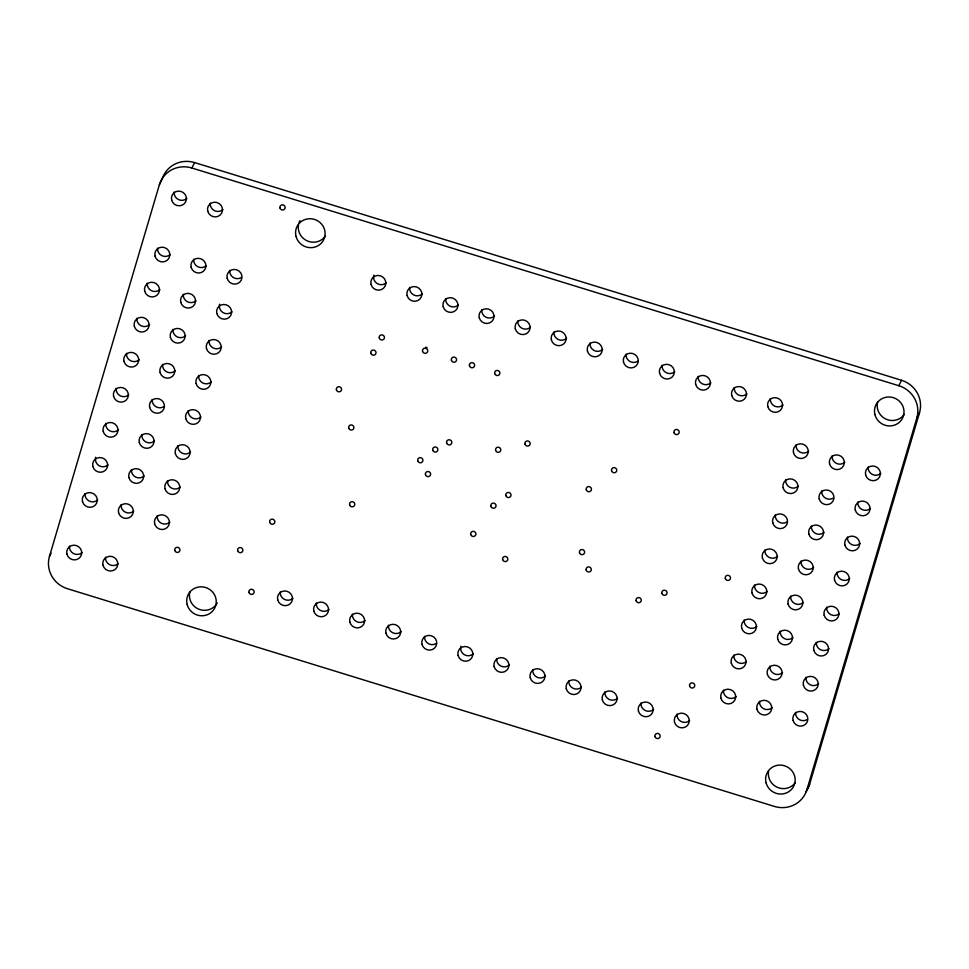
<?xml version="1.0" encoding="UTF-8"?>
<svg xmlns="http://www.w3.org/2000/svg" width="969" height="969" viewBox="0 0 969 969"><rect width="100%" height="100%" fill="white"/><g stroke="black" fill="none" stroke-linecap="round" stroke-linejoin="round"><path stroke-width="1.45" d="M809.636 784.212L806.923 789.65A26.442 25.569 26.5 0 1 774.425 806.426L67.455 588.716A26.442 25.569 26.5 0 1 49.467 556.4L159.364 184.788L162.077 179.35A26.442 25.569 26.5 0 1 194.575 162.574L901.545 380.284A26.442 25.569 26.5 0 1 919.533 412.6L809.636 784.212A26.442 25.569 26.5 0 1 805.966 791.697M806.923 789.65L916.819 418.039L919.533 412.6M159.364 184.788A26.442 25.569 26.5 0 1 191.862 168.012L194.575 162.574M49.467 556.4L51.091 553.142M916.819 418.039A26.442 25.569 26.5 0 0 898.832 385.723L901.545 380.284M191.862 168.012L898.832 385.723M904.198 414.466A14.874 14.378 26.5 0 1 877.757 401.651M795.343 782.577A14.874 14.378 26.5 0 1 768.562 771.191M325.281 236.182A14.874 14.378 26.5 0 1 298.5 224.808M298.852 223.379A14.874 14.378 26.5 0 1 300.002 220.617M217.238 602.997A14.874 14.378 26.5 0 1 189.985 591.49M427.099 347.786A2.653 2.556 26.5 0 1 425.924 347.072M222.918 209.558A7.558 7.304 26.5 0 1 210.249 203.139M186.847 198.451A7.558 7.304 26.5 0 1 174.178 192.032M118.218 563.643A7.558 7.304 26.5 0 1 105.536 557.236M82.147 552.536A7.558 7.304 26.5 0 1 69.465 546.128M880.833 473.356A7.558 7.304 26.5 0 1 868.163 466.949M844.762 462.249A7.558 7.304 26.5 0 1 832.092 455.842M870.465 508.422A7.558 7.304 26.5 0 1 857.795 502.003M833.388 498.078A7.558 7.304 26.5 0 1 821.724 490.895M860.097 543.476A7.558 7.304 26.5 0 1 847.427 537.068M824.025 532.369A7.558 7.304 26.5 0 1 811.356 525.949M849.728 578.529A7.558 7.304 26.5 0 1 837.059 572.122M813.657 567.422A7.558 7.304 26.5 0 1 800.988 561.015M839.36 613.595A7.558 7.304 26.5 0 1 826.69 607.175M803.289 602.488A7.558 7.304 26.5 0 1 790.619 596.068M828.992 648.649A7.558 7.304 26.5 0 1 816.322 642.241M792.933 637.541A7.558 7.304 26.5 0 1 780.251 631.134M818.635 683.702A7.558 7.304 26.5 0 1 805.954 677.295M782.564 672.595A7.558 7.304 26.5 0 1 769.883 666.188M807.262 719.543A7.558 7.304 26.5 0 1 795.585 712.348M772.196 707.661A7.558 7.304 26.5 0 1 759.514 701.241M241.402 277.534A7.558 7.304 26.5 0 1 229.726 270.339M232.039 311.812A7.558 7.304 26.5 0 1 219.612 304.169M221.671 346.878A7.558 7.304 26.5 0 1 209.001 340.458M211.303 381.931A7.558 7.304 26.5 0 1 198.633 375.524M200.934 416.985A7.558 7.304 26.5 0 1 188.265 410.577M190.566 452.051A7.558 7.304 26.5 0 1 177.896 445.631M180.198 487.104A7.558 7.304 26.5 0 1 167.528 480.697M169.829 522.17A7.558 7.304 26.5 0 1 157.16 515.75M206.336 265.651A7.558 7.304 26.5 0 1 193.655 259.232M195.968 300.705A7.558 7.304 26.5 0 1 183.298 294.297M185.6 335.771A7.558 7.304 26.5 0 1 172.93 329.351M175.232 370.824A7.558 7.304 26.5 0 1 162.562 364.417M163.858 406.653A7.558 7.304 26.5 0 1 152.194 399.47M154.495 440.943A7.558 7.304 26.5 0 1 141.825 434.524M144.127 475.997A7.558 7.304 26.5 0 1 131.457 469.59M133.758 511.063A7.558 7.304 26.5 0 1 121.089 504.643M170.265 254.544A7.558 7.304 26.5 0 1 157.596 248.125M159.897 289.598A7.558 7.304 26.5 0 1 147.227 283.19M149.529 324.663A7.558 7.304 26.5 0 1 136.859 318.244M139.161 359.717A7.558 7.304 26.5 0 1 126.491 353.31M128.792 394.771A7.558 7.304 26.5 0 1 116.123 388.363M118.424 429.836A7.558 7.304 26.5 0 1 105.754 423.417M108.056 464.89A7.558 7.304 26.5 0 1 95.64 457.235M97.699 499.956A7.558 7.304 26.5 0 1 85.018 493.536M386.231 282.803A7.558 7.304 26.5 0 1 373.804 275.148M292.917 598.321A7.558 7.304 26.5 0 1 280.247 591.902M808.691 451.142A7.558 7.304 26.5 0 1 796.021 444.735M422.302 293.91A7.558 7.304 26.5 0 1 409.621 287.49M328.988 609.428A7.558 7.304 26.5 0 1 316.318 603.009M798.323 486.208A7.558 7.304 26.5 0 1 785.653 479.788M458.361 305.017A7.558 7.304 26.5 0 1 445.692 298.597M365.059 620.535A7.558 7.304 26.5 0 1 352.389 614.116M786.949 522.037A7.558 7.304 26.5 0 1 775.285 514.842M494.432 316.124A7.558 7.304 26.5 0 1 481.763 309.705M401.13 631.643A7.558 7.304 26.5 0 1 388.46 625.235M777.598 556.315A7.558 7.304 26.5 0 1 764.916 549.908M530.503 327.231A7.558 7.304 26.5 0 1 517.834 320.812M436.195 643.525A7.558 7.304 26.5 0 1 424.531 636.342M767.23 591.381A7.558 7.304 26.5 0 1 754.548 584.961M566.574 338.338A7.558 7.304 26.5 0 1 553.905 331.919M473.272 653.857A7.558 7.304 26.5 0 1 460.844 646.202M756.862 626.434A7.558 7.304 26.5 0 1 744.18 620.027M602.645 349.446A7.558 7.304 26.5 0 1 589.976 343.026M509.343 664.964A7.558 7.304 26.5 0 1 496.661 658.557M746.493 661.488A7.558 7.304 26.5 0 1 733.812 655.08M637.711 361.316A7.558 7.304 26.5 0 1 626.035 354.133M545.414 676.071A7.558 7.304 26.5 0 1 532.732 669.664M736.125 696.554A7.558 7.304 26.5 0 1 723.455 690.134M674.787 371.66A7.558 7.304 26.5 0 1 662.106 365.24M581.473 687.178A7.558 7.304 26.5 0 1 568.803 680.771M710.858 382.767A7.558 7.304 26.5 0 1 698.177 376.347M617.544 698.286A7.558 7.304 26.5 0 1 604.874 691.878M746.917 393.874A7.558 7.304 26.5 0 1 734.248 387.455M653.615 709.393A7.558 7.304 26.5 0 1 640.945 702.985M782.988 404.981A7.558 7.304 26.5 0 1 770.319 398.562M689.686 720.5A7.558 7.304 26.5 0 1 677.016 714.092M170.387 337.357A7.558 7.304 26.5 0 0 182.887 341.209A7.558 7.304 26.5 0 0 179.75 328.77A7.558 7.304 26.5 0 0 170.387 337.357M248.948 592.398A2.653 2.556 26.5 0 0 253.321 593.743A2.653 2.556 26.5 0 0 252.231 589.382A2.653 2.556 26.5 0 0 248.948 592.398M269.685 522.279A2.653 2.556 26.5 0 0 274.057 523.623A2.653 2.556 26.5 0 0 272.955 519.263A2.653 2.556 26.5 0 0 269.685 522.279M180.755 302.304A7.558 7.304 26.5 0 0 193.255 306.143A7.558 7.304 26.5 0 0 190.118 293.704A7.558 7.304 26.5 0 0 180.755 302.304M659.574 373.247A7.558 7.304 26.5 0 0 672.074 377.098A7.558 7.304 26.5 0 0 668.937 364.659A7.558 7.304 26.5 0 0 659.574 373.247M767.351 674.194A7.558 7.304 26.5 0 0 779.851 678.046A7.558 7.304 26.5 0 0 776.714 665.594A7.558 7.304 26.5 0 0 767.351 674.194M720.912 698.14A7.558 7.304 26.5 0 0 733.412 701.992A7.558 7.304 26.5 0 0 730.275 689.553A7.558 7.304 26.5 0 0 720.912 698.14M495.607 450.319A2.653 2.556 26.5 0 0 499.98 451.675A2.653 2.556 26.5 0 0 498.878 447.315A2.653 2.556 26.5 0 0 495.607 450.319M793.054 720.355A7.558 7.304 26.5 0 0 805.554 724.206A7.558 7.304 26.5 0 0 802.417 711.767A7.558 7.304 26.5 0 0 793.054 720.355M874.91 414.575A14.874 14.378 26.5 0 0 899.511 422.145A14.874 14.378 26.5 0 0 893.333 397.665A14.874 14.378 26.5 0 0 874.91 414.575M766.055 782.686A14.874 14.378 26.5 0 0 790.656 790.256A14.874 14.378 26.5 0 0 784.478 765.764A14.874 14.378 26.5 0 0 766.055 782.686M295.993 236.303A14.874 14.378 26.5 0 0 320.594 243.873A14.874 14.378 26.5 0 0 314.416 219.382A14.874 14.378 26.5 0 0 295.993 236.303M187.138 604.414A14.874 14.378 26.5 0 0 211.739 611.984A14.874 14.378 26.5 0 0 205.561 587.493A14.874 14.378 26.5 0 0 187.138 604.414M586.148 570.002A2.653 2.556 26.5 0 0 590.521 571.347A2.653 2.556 26.5 0 0 589.418 566.998A2.653 2.556 26.5 0 0 586.148 570.002M661.888 593.331A2.653 2.556 26.5 0 0 666.272 594.675A2.653 2.556 26.5 0 0 665.17 590.315A2.653 2.556 26.5 0 0 661.888 593.331M689.577 686.004A2.653 2.556 26.5 0 0 693.961 687.36A2.653 2.556 26.5 0 0 692.859 683A2.653 2.556 26.5 0 0 689.577 686.004M494.699 373.537A2.653 2.556 26.5 0 0 499.071 374.894A2.653 2.556 26.5 0 0 497.969 370.533A2.653 2.556 26.5 0 0 494.699 373.537M470.716 534.464A2.653 2.556 26.5 0 0 475.101 535.809A2.653 2.556 26.5 0 0 473.998 531.448A2.653 2.556 26.5 0 0 470.716 534.464M349.615 504.813A2.653 2.556 26.5 0 0 354 506.169A2.653 2.556 26.5 0 0 352.898 501.809A2.653 2.556 26.5 0 0 349.615 504.813M611.56 470.728A2.653 2.556 26.5 0 0 615.945 472.085A2.653 2.556 26.5 0 0 614.843 467.724A2.653 2.556 26.5 0 0 611.56 470.728M524.992 444.068A2.653 2.556 26.5 0 0 529.377 445.425A2.653 2.556 26.5 0 0 528.275 441.065A2.653 2.556 26.5 0 0 524.992 444.068M348.707 428.032A2.653 2.556 26.5 0 0 353.091 429.388A2.653 2.556 26.5 0 0 351.989 425.028A2.653 2.556 26.5 0 0 348.707 428.032M370.836 353.201A2.653 2.556 26.5 0 0 375.221 354.545A2.653 2.556 26.5 0 0 374.119 350.184A2.653 2.556 26.5 0 0 370.836 353.201M279.98 207.972A2.653 2.556 26.5 0 0 284.365 209.316A2.653 2.556 26.5 0 0 283.263 204.956A2.653 2.556 26.5 0 0 279.98 207.972M674 432.586A2.653 2.556 26.5 0 0 678.385 433.93A2.653 2.556 26.5 0 0 677.283 429.57A2.653 2.556 26.5 0 0 674 432.586M425.452 474.616A2.653 2.556 26.5 0 0 429.824 475.973A2.653 2.556 26.5 0 0 428.734 471.612A2.653 2.556 26.5 0 0 425.452 474.616M379.279 337.999A2.653 2.556 26.5 0 0 383.651 339.344A2.653 2.556 26.5 0 0 382.549 334.983A2.653 2.556 26.5 0 0 379.279 337.999M417.736 460.772A2.653 2.556 26.5 0 0 422.121 462.116A2.653 2.556 26.5 0 0 421.018 457.756A2.653 2.556 26.5 0 0 417.736 460.772M422.557 351.323A2.653 2.556 26.5 0 0 426.929 352.68A2.653 2.556 26.5 0 0 425.839 348.319A2.653 2.556 26.5 0 0 422.557 351.323M432.707 450.076A2.653 2.556 26.5 0 0 437.092 451.421A2.653 2.556 26.5 0 0 435.989 447.072A2.653 2.556 26.5 0 0 432.707 450.076M451.409 360.214A2.653 2.556 26.5 0 0 455.793 361.558A2.653 2.556 26.5 0 0 454.691 357.198A2.653 2.556 26.5 0 0 451.409 360.214M446.636 442.894A2.653 2.556 26.5 0 0 451.021 444.238A2.653 2.556 26.5 0 0 449.919 439.878A2.653 2.556 26.5 0 0 446.636 442.894M469.444 365.761A2.653 2.556 26.5 0 0 473.829 367.118A2.653 2.556 26.5 0 0 472.727 362.757A2.653 2.556 26.5 0 0 469.444 365.761M579.474 552.645A2.653 2.556 26.5 0 0 583.847 554.002A2.653 2.556 26.5 0 0 582.744 549.641A2.653 2.556 26.5 0 0 579.474 552.645M586.269 489.72A2.653 2.556 26.5 0 0 590.654 491.065A2.653 2.556 26.5 0 0 589.552 486.704A2.653 2.556 26.5 0 0 586.269 489.72M505.842 495.547A2.653 2.556 26.5 0 0 510.215 496.903A2.653 2.556 26.5 0 0 509.125 492.543A2.653 2.556 26.5 0 0 505.842 495.547M725.321 578.445A2.653 2.556 26.5 0 0 729.705 579.789A2.653 2.556 26.5 0 0 728.603 575.429A2.653 2.556 26.5 0 0 725.321 578.445M490.871 506.242A2.653 2.556 26.5 0 0 495.256 507.586A2.653 2.556 26.5 0 0 494.154 503.226A2.653 2.556 26.5 0 0 490.871 506.242M502.645 559.585A2.653 2.556 26.5 0 0 507.017 560.942A2.653 2.556 26.5 0 0 505.927 556.581A2.653 2.556 26.5 0 0 502.645 559.585M636.1 600.683A2.653 2.556 26.5 0 0 640.485 602.04A2.653 2.556 26.5 0 0 639.383 597.679A2.653 2.556 26.5 0 0 636.1 600.683M336.4 389.817A2.653 2.556 26.5 0 0 340.773 391.173A2.653 2.556 26.5 0 0 339.683 386.813A2.653 2.556 26.5 0 0 336.4 389.817M654.959 736.549A2.653 2.556 26.5 0 0 659.332 737.894A2.653 2.556 26.5 0 0 658.23 733.533A2.653 2.556 26.5 0 0 654.959 736.549M237.671 550.671A2.653 2.556 26.5 0 0 242.056 552.015A2.653 2.556 26.5 0 0 240.954 547.655A2.653 2.556 26.5 0 0 237.671 550.671M174.783 550.428A2.653 2.556 26.5 0 0 179.156 551.773A2.653 2.556 26.5 0 0 178.054 547.412A2.653 2.556 26.5 0 0 174.783 550.428M207.717 211.145A7.558 7.304 26.5 0 0 220.205 214.997A7.558 7.304 26.5 0 0 217.068 202.557A7.558 7.304 26.5 0 0 207.717 211.145M171.646 200.038A7.558 7.304 26.5 0 0 184.134 203.89A7.558 7.304 26.5 0 0 180.997 191.45A7.558 7.304 26.5 0 0 171.646 200.038M103.005 565.242A7.558 7.304 26.5 0 0 115.505 569.082A7.558 7.304 26.5 0 0 112.368 556.642A7.558 7.304 26.5 0 0 103.005 565.242M66.934 554.135A7.558 7.304 26.5 0 0 79.434 557.974A7.558 7.304 26.5 0 0 76.297 545.535A7.558 7.304 26.5 0 0 66.934 554.135M865.632 474.955A7.558 7.304 26.5 0 0 878.12 478.795A7.558 7.304 26.5 0 0 874.983 466.355A7.558 7.304 26.5 0 0 865.632 474.955M829.561 463.848A7.558 7.304 26.5 0 0 842.049 467.688A7.558 7.304 26.5 0 0 838.912 455.248A7.558 7.304 26.5 0 0 829.561 463.848M855.264 510.009A7.558 7.304 26.5 0 0 867.752 513.861A7.558 7.304 26.5 0 0 864.614 501.421A7.558 7.304 26.5 0 0 855.264 510.009M819.193 498.902A7.558 7.304 26.5 0 0 831.681 502.754A7.558 7.304 26.5 0 0 828.543 490.314A7.558 7.304 26.5 0 0 819.193 498.902M844.895 545.062A7.558 7.304 26.5 0 0 857.383 548.914A7.558 7.304 26.5 0 0 854.246 536.475A7.558 7.304 26.5 0 0 844.895 545.062M808.824 533.955A7.558 7.304 26.5 0 0 821.312 537.807A7.558 7.304 26.5 0 0 818.175 525.368A7.558 7.304 26.5 0 0 808.824 533.955M834.527 580.128A7.558 7.304 26.5 0 0 847.015 583.968A7.558 7.304 26.5 0 0 843.878 571.528A7.558 7.304 26.5 0 0 834.527 580.128M798.456 569.021A7.558 7.304 26.5 0 0 810.944 572.861A7.558 7.304 26.5 0 0 807.807 560.421A7.558 7.304 26.5 0 0 798.456 569.021M824.159 615.182A7.558 7.304 26.5 0 0 836.647 619.034A7.558 7.304 26.5 0 0 833.51 606.594A7.558 7.304 26.5 0 0 824.159 615.182M788.088 604.075A7.558 7.304 26.5 0 0 800.588 607.926A7.558 7.304 26.5 0 0 797.451 595.487A7.558 7.304 26.5 0 0 788.088 604.075M813.79 650.247A7.558 7.304 26.5 0 0 826.291 654.087A7.558 7.304 26.5 0 0 823.153 641.648A7.558 7.304 26.5 0 0 813.79 650.247M777.719 639.14A7.558 7.304 26.5 0 0 790.219 642.98A7.558 7.304 26.5 0 0 787.082 630.54A7.558 7.304 26.5 0 0 777.719 639.14M803.422 685.301A7.558 7.304 26.5 0 0 815.922 689.153A7.558 7.304 26.5 0 0 812.785 676.701A7.558 7.304 26.5 0 0 803.422 685.301M756.983 709.247A7.558 7.304 26.5 0 0 769.483 713.099A7.558 7.304 26.5 0 0 766.346 700.66A7.558 7.304 26.5 0 0 756.983 709.247M227.194 278.345A7.558 7.304 26.5 0 0 239.694 282.197A7.558 7.304 26.5 0 0 236.557 269.757A7.558 7.304 26.5 0 0 227.194 278.345M216.826 313.411A7.558 7.304 26.5 0 0 229.326 317.251A7.558 7.304 26.5 0 0 226.189 304.811A7.558 7.304 26.5 0 0 216.826 313.411M206.458 348.465A7.558 7.304 26.5 0 0 218.958 352.316A7.558 7.304 26.5 0 0 215.821 339.877A7.558 7.304 26.5 0 0 206.458 348.465M196.089 383.518A7.558 7.304 26.5 0 0 208.589 387.37A7.558 7.304 26.5 0 0 205.452 374.93A7.558 7.304 26.5 0 0 196.089 383.518M185.733 418.584A7.558 7.304 26.5 0 0 198.221 422.436A7.558 7.304 26.5 0 0 195.084 409.984A7.558 7.304 26.5 0 0 185.733 418.584M175.365 453.637A7.558 7.304 26.5 0 0 187.853 457.489A7.558 7.304 26.5 0 0 184.716 445.05A7.558 7.304 26.5 0 0 175.365 453.637M164.996 488.703A7.558 7.304 26.5 0 0 177.484 492.543A7.558 7.304 26.5 0 0 174.347 480.103A7.558 7.304 26.5 0 0 164.996 488.703M154.628 523.757A7.558 7.304 26.5 0 0 167.116 527.608A7.558 7.304 26.5 0 0 163.979 515.169A7.558 7.304 26.5 0 0 154.628 523.757M191.123 267.238A7.558 7.304 26.5 0 0 203.623 271.09A7.558 7.304 26.5 0 0 200.486 258.65A7.558 7.304 26.5 0 0 191.123 267.238M160.03 372.411A7.558 7.304 26.5 0 0 172.518 376.263A7.558 7.304 26.5 0 0 169.381 363.823A7.558 7.304 26.5 0 0 160.03 372.411M149.662 407.477A7.558 7.304 26.5 0 0 162.15 411.328A7.558 7.304 26.5 0 0 159.013 398.877A7.558 7.304 26.5 0 0 149.662 407.477M139.294 442.53A7.558 7.304 26.5 0 0 151.782 446.382A7.558 7.304 26.5 0 0 148.645 433.942A7.558 7.304 26.5 0 0 139.294 442.53M128.925 477.596A7.558 7.304 26.5 0 0 141.413 481.436A7.558 7.304 26.5 0 0 138.276 468.996A7.558 7.304 26.5 0 0 128.925 477.596M118.557 512.649A7.558 7.304 26.5 0 0 131.045 516.501A7.558 7.304 26.5 0 0 127.908 504.05A7.558 7.304 26.5 0 0 118.557 512.649M155.052 256.131A7.558 7.304 26.5 0 0 167.552 259.983A7.558 7.304 26.5 0 0 164.415 247.543A7.558 7.304 26.5 0 0 155.052 256.131M144.696 291.197A7.558 7.304 26.5 0 0 157.184 295.036A7.558 7.304 26.5 0 0 154.047 282.597A7.558 7.304 26.5 0 0 144.696 291.197M134.328 326.25A7.558 7.304 26.5 0 0 146.816 330.102A7.558 7.304 26.5 0 0 143.678 317.662A7.558 7.304 26.5 0 0 134.328 326.25M123.959 361.304A7.558 7.304 26.5 0 0 136.447 365.156A7.558 7.304 26.5 0 0 133.31 352.716A7.558 7.304 26.5 0 0 123.959 361.304M113.591 396.369A7.558 7.304 26.5 0 0 126.079 400.209A7.558 7.304 26.5 0 0 122.942 387.77A7.558 7.304 26.5 0 0 113.591 396.369M103.223 431.423A7.558 7.304 26.5 0 0 115.711 435.275A7.558 7.304 26.5 0 0 112.574 422.835A7.558 7.304 26.5 0 0 103.223 431.423M92.854 466.489A7.558 7.304 26.5 0 0 105.355 470.328A7.558 7.304 26.5 0 0 102.217 457.889A7.558 7.304 26.5 0 0 92.854 466.489M82.486 501.542A7.558 7.304 26.5 0 0 94.986 505.394A7.558 7.304 26.5 0 0 91.849 492.942A7.558 7.304 26.5 0 0 82.486 501.542M371.018 284.389A7.558 7.304 26.5 0 0 383.518 288.241A7.558 7.304 26.5 0 0 380.381 275.79A7.558 7.304 26.5 0 0 371.018 284.389M277.715 599.908A7.558 7.304 26.5 0 0 290.215 603.76A7.558 7.304 26.5 0 0 287.078 591.32A7.558 7.304 26.5 0 0 277.715 599.908M793.49 452.741A7.558 7.304 26.5 0 0 805.978 456.581A7.558 7.304 26.5 0 0 802.841 444.141A7.558 7.304 26.5 0 0 793.49 452.741M407.089 295.497A7.558 7.304 26.5 0 0 419.589 299.348A7.558 7.304 26.5 0 0 416.452 286.909A7.558 7.304 26.5 0 0 407.089 295.497M313.786 611.015A7.558 7.304 26.5 0 0 326.274 614.867A7.558 7.304 26.5 0 0 323.137 602.427A7.558 7.304 26.5 0 0 313.786 611.015M783.122 487.795A7.558 7.304 26.5 0 0 795.61 491.646A7.558 7.304 26.5 0 0 792.472 479.207A7.558 7.304 26.5 0 0 783.122 487.795M443.16 306.604A7.558 7.304 26.5 0 0 455.66 310.455A7.558 7.304 26.5 0 0 452.523 298.016A7.558 7.304 26.5 0 0 443.16 306.604M349.857 622.122A7.558 7.304 26.5 0 0 362.345 625.974A7.558 7.304 26.5 0 0 359.208 613.534A7.558 7.304 26.5 0 0 349.857 622.122M772.753 522.848A7.558 7.304 26.5 0 0 785.253 526.7A7.558 7.304 26.5 0 0 782.104 514.26A7.558 7.304 26.5 0 0 772.753 522.848M479.231 317.711A7.558 7.304 26.5 0 0 491.719 321.563A7.558 7.304 26.5 0 0 488.582 309.123A7.558 7.304 26.5 0 0 479.231 317.711M385.928 633.229A7.558 7.304 26.5 0 0 398.416 637.081A7.558 7.304 26.5 0 0 395.279 624.642A7.558 7.304 26.5 0 0 385.928 633.229M762.385 557.914A7.558 7.304 26.5 0 0 774.885 561.754A7.558 7.304 26.5 0 0 771.748 549.314A7.558 7.304 26.5 0 0 762.385 557.914M515.302 328.818A7.558 7.304 26.5 0 0 527.79 332.67A7.558 7.304 26.5 0 0 524.653 320.23A7.558 7.304 26.5 0 0 515.302 328.818M421.987 644.337A7.558 7.304 26.5 0 0 434.487 648.188A7.558 7.304 26.5 0 0 431.35 635.749A7.558 7.304 26.5 0 0 421.987 644.337M752.017 592.967A7.558 7.304 26.5 0 0 764.517 596.819A7.558 7.304 26.5 0 0 761.38 584.38A7.558 7.304 26.5 0 0 752.017 592.967M551.373 339.925A7.558 7.304 26.5 0 0 563.861 343.777A7.558 7.304 26.5 0 0 560.724 331.337A7.558 7.304 26.5 0 0 551.373 339.925M458.058 655.444A7.558 7.304 26.5 0 0 470.559 659.295A7.558 7.304 26.5 0 0 467.421 646.856A7.558 7.304 26.5 0 0 458.058 655.444M741.648 628.033A7.558 7.304 26.5 0 0 754.148 631.873A7.558 7.304 26.5 0 0 751.011 619.433A7.558 7.304 26.5 0 0 741.648 628.033M587.432 351.032A7.558 7.304 26.5 0 0 599.932 354.884A7.558 7.304 26.5 0 0 596.795 342.445A7.558 7.304 26.5 0 0 587.432 351.032M494.129 666.551A7.558 7.304 26.5 0 0 506.63 670.403A7.558 7.304 26.5 0 0 503.492 657.963A7.558 7.304 26.5 0 0 494.129 666.551M731.28 663.087A7.558 7.304 26.5 0 0 743.78 666.938A7.558 7.304 26.5 0 0 740.643 654.487A7.558 7.304 26.5 0 0 731.28 663.087M623.503 362.14A7.558 7.304 26.5 0 0 636.003 365.991A7.558 7.304 26.5 0 0 632.866 353.552A7.558 7.304 26.5 0 0 623.503 362.14M530.2 677.67A7.558 7.304 26.5 0 0 542.701 681.51A7.558 7.304 26.5 0 0 539.563 669.07A7.558 7.304 26.5 0 0 530.2 677.67M566.271 688.777A7.558 7.304 26.5 0 0 578.772 692.617A7.558 7.304 26.5 0 0 575.634 680.177A7.558 7.304 26.5 0 0 566.271 688.777M695.645 384.354A7.558 7.304 26.5 0 0 708.145 388.206A7.558 7.304 26.5 0 0 705.008 375.766A7.558 7.304 26.5 0 0 695.645 384.354M602.343 699.884A7.558 7.304 26.5 0 0 614.831 703.724A7.558 7.304 26.5 0 0 611.693 691.285A7.558 7.304 26.5 0 0 602.343 699.884M731.716 395.461A7.558 7.304 26.5 0 0 744.204 399.313A7.558 7.304 26.5 0 0 741.067 386.873A7.558 7.304 26.5 0 0 731.716 395.461M638.414 710.992A7.558 7.304 26.5 0 0 650.902 714.831A7.558 7.304 26.5 0 0 647.764 702.392A7.558 7.304 26.5 0 0 638.414 710.992M767.787 406.568A7.558 7.304 26.5 0 0 780.275 410.42A7.558 7.304 26.5 0 0 777.138 397.98A7.558 7.304 26.5 0 0 767.787 406.568M674.485 722.099A7.558 7.304 26.5 0 0 686.973 725.938A7.558 7.304 26.5 0 0 683.835 713.499A7.558 7.304 26.5 0 0 674.485 722.099"/></g></svg>
